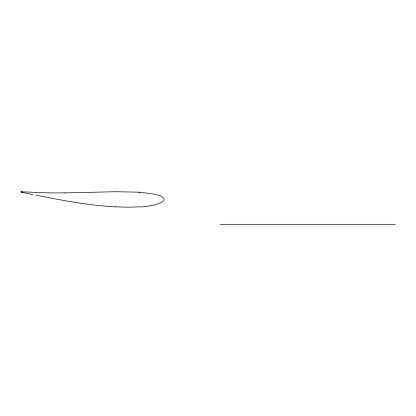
<?xml version="1.0" encoding="UTF-8"?>
<svg xmlns="http://www.w3.org/2000/svg" width="416" height="416" viewBox="0 0 416 416"><rect width="100%" height="100%" fill="white"/><g stroke="black" fill="none" stroke-linecap="round" stroke-linejoin="round"><path stroke-width="0.62" d="M139.807 206.929C144.144 207.282 176.66 202.478 158.782 195.088M65.073 192.904L115.58 191.729L139.807 192.208M220.189 224.297L395.2 224.297M48.864 192.904L20.8 191.76L22.183 192.208M115.58 206.929C88.644 205.322 62.046 200.398 35.63 195.088M139.443 206.783A69.16 15.48 7.6 0 1 115.383 206.757M32.932 194.6A71.432 0.827 10.7 0 1 21.372 192.057M65.265 192.858A71.261 5.465 -2.5 0 1 49.13 192.863M138.949 192.447A71.432 11.684 -4.7 0 1 158.2 195.177"/></g></svg>
